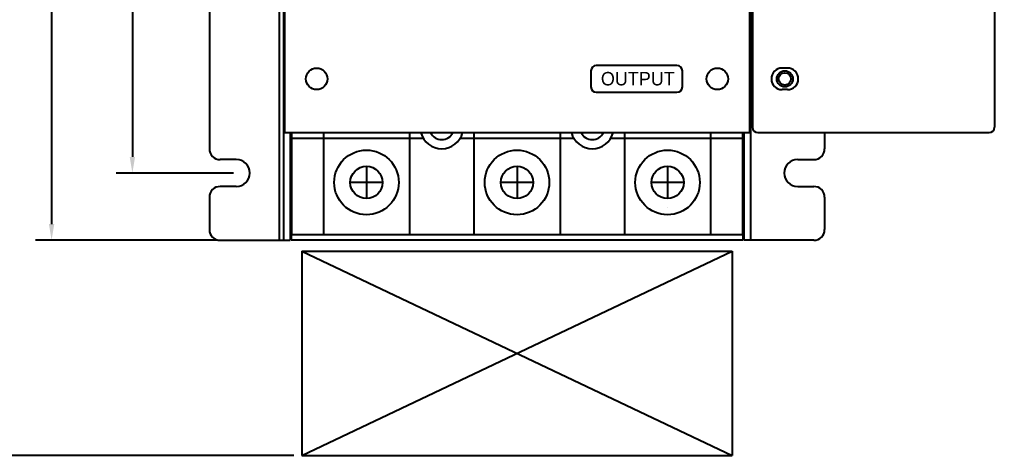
# Model space of a CAD drawing. Header units: millimetres. Extents: x 509 to 2635, y 363 to 1089.
# Drawn here: x 1074.7 to 1256, y 545.9 to 627 of the extents above; entities that cross this region are included whole.
import ezdxf

# ---------------------------------------------------------------- set-up
doc = ezdxf.new("R2010")
doc.units = ezdxf.units.MM
doc.dimstyles.new('ISO-25', dxfattribs={"dimtxt": 4.5, "dimasz": 3, "dimexe": 3, "dimexo": 0.5, "dimtad": 1, "dimtxsty": 'Standard', "dimcen": 2.5, "dimclrd": 6, "dimclre": 6, "dimclrt": 1, "dimadec": 0, "dimazin": 0, "dimtfac": 1, "dimtmove": 0, "dimatfit": 3, "dimfxl": 3, "dimarcsym": 0})

# ---------------------------------------------------------------- blocks, each defined once
blk = doc.blocks.new('*D5')
at = {"color": 6, "lineweight": -2, "transparency": 16777216}
for p, q in [((1114.5, 798.44), (1092.68, 798.44)), ((1095.68, 795.44), (1095.68, 601.44)), ((1114.5, 598.44), (1092.68, 598.44))]:
    blk.add_line(p, q, dxfattribs=at)
at = {"color": 6, "transparency": 16777216}
for points in [[(1095.18, 795.44), (1096.18, 795.44), (1095.68, 798.44)], [(1095.18, 601.44), (1096.18, 601.44), (1095.68, 598.44)]]:
    blk.add_solid(points, dxfattribs=at)
at = {"layer": 'Defpoints', "color": 0, "transparency": 16777216}
for p in [(1115, 798.44), (1095.68, 598.44), (1115, 598.44)]:
    blk.add_point(p, dxfattribs=at)
at = {"color": 1, "transparency": 16777216, "insert": (1092.81, 698.44), "char_height": 4.5, "attachment_point": 5, "rotation": 90}
blk.add_mtext('200', dxfattribs=at)
blk = doc.blocks.new('*D6')
at = {"color": 6, "lineweight": -2, "transparency": 16777216}
for p, q in [((1110.5, 810.94), (1061.71, 810.94)), ((1064.71, 807.94), (1064.71, 548.94)), ((1125.7, 545.94), (1061.71, 545.94))]:
    blk.add_line(p, q, dxfattribs=at)
at = {"color": 6, "transparency": 16777216}
for points in [[(1064.21, 807.94), (1065.21, 807.94), (1064.71, 810.94)], [(1064.21, 548.94), (1065.21, 548.94), (1064.71, 545.94)]]:
    blk.add_solid(points, dxfattribs=at)
at = {"layer": 'Defpoints', "color": 0, "transparency": 16777216}
for p in [(1111, 810.94), (1064.71, 545.94), (1126.2, 545.94)]:
    blk.add_point(p, dxfattribs=at)
at = {"color": 1, "transparency": 16777216, "insert": (1061.83, 678.44), "char_height": 4.5, "attachment_point": 5, "rotation": 90}
blk.add_mtext('265', dxfattribs=at)
blk = doc.blocks.new('*D13')
at = {"color": 6, "lineweight": -2, "transparency": 16777216}
for p, q in [((1111.5, 810.94), (1077.65, 810.94)), ((1080.65, 807.94), (1080.65, 588.94)), ((1111.5, 585.94), (1077.65, 585.94))]:
    blk.add_line(p, q, dxfattribs=at)
at = {"color": 6, "transparency": 16777216}
for points in [[(1080.15, 807.94), (1081.15, 807.94), (1080.65, 810.94)], [(1080.15, 588.94), (1081.15, 588.94), (1080.65, 585.94)]]:
    blk.add_solid(points, dxfattribs=at)
at = {"layer": 'Defpoints', "color": 0, "transparency": 16777216}
for p in [(1112, 810.94), (1080.65, 585.94), (1112, 585.94)]:
    blk.add_point(p, dxfattribs=at)
at = {"color": 1, "transparency": 16777216, "insert": (1077.77, 698.44), "char_height": 4.5, "attachment_point": 5, "rotation": 90}
blk.add_mtext('225', dxfattribs=at)

msp = doc.modelspace()

# ---------------------------------------------------------------- linework, layer by layer
for p, q in [((1123.004, 810.939), (1123.004, 585.939)), ((1123.804, 810.939), (1123.804, 585.939)), ((1210.604, 810.939), (1210.604, 585.939)), ((1110.004, 793.939), (1110.004, 602.939)), ((1123.954, 790.939), (1123.954, 605.939)), ((1210.454, 790.939), (1210.454, 605.939)), ((1196.954, 618.436), (1181.95, 618.436)), ((1180.95, 617.436), (1180.95, 614.435)), ((1197.954, 614.435), (1197.954, 617.436)), ((1217.504, 617.939), (1216.504, 617.939)), ((1181.95, 613.435), (1196.954, 613.435)), ((1217.504, 613.939), (1216.504, 613.939)), ((1123.954, 605.939), (1210.454, 605.939)), ((1125.004, 605.939), (1125.004, 585.939)), ((1125.004, 605.939), (1125.004, 585.939)), ((1125.204, 605.939), (1125.204, 585.939)), ((1125.254, 605.939), (1125.254, 586.939)), ((1131.204, 605.939), (1131.204, 586.939)), ((1147.204, 605.939), (1147.204, 586.939)), ((1159.204, 605.939), (1159.204, 586.939)), ((1175.204, 605.939), (1175.204, 586.939)), ((1187.204, 605.939), (1187.204, 586.939)), ((1203.204, 605.939), (1203.204, 586.939)), ((1209.154, 605.939), (1209.154, 586.939)), ((1209.204, 605.939), (1209.204, 585.939)), ((1209.404, 605.939), (1209.404, 585.939)), ((1212.004, 605.939), (1255.004, 605.939)), ((1224.404, 605.939), (1224.404, 602.939)), ((1125.254, 604.939), (1149.74, 604.939)), ((1156.668, 604.939), (1177.74, 604.939)), ((1184.668, 604.939), (1209.154, 604.939)), ((1209.404, 604.939), (1209.404, 585.939)), ((1115.004, 600.939), (1112.004, 600.939)), ((1219.404, 600.939), (1222.404, 600.939)), ((1139.204, 599.689), (1139.204, 593.689)), ((1167.204, 599.689), (1167.204, 593.689)), ((1195.204, 599.689), (1195.204, 593.689)), ((1142.204, 596.689), (1136.204, 596.689)), ((1170.204, 596.689), (1164.204, 596.689)), ((1198.204, 596.689), (1192.204, 596.689)), ((1115.004, 595.939), (1112.004, 595.939)), ((1219.404, 595.939), (1222.404, 595.939)), ((1110.004, 593.939), (1110.004, 587.939)), ((1224.404, 593.939), (1224.404, 587.939)), ((1195.204, 591.939), (1195.204, 591.939)), ((1112.004, 585.939), (1125.004, 585.939)), ((1123.804, 585.939), (1125.004, 585.939)), ((1209.204, 585.939), (1125.204, 585.939)), ((1209.154, 586.939), (1125.254, 586.939)), ((1222.404, 585.939), (1209.404, 585.939))]:
    msp.add_line(p, q)
at = {"ltscale": 10}
for p, q in [((1211.004, 789.939), (1211.004, 606.939)), ((1256.004, 789.939), (1256.004, 606.939))]:
    msp.add_line(p, q, dxfattribs=at)
at = {"color": 2}
for p, q in [((1127.204, 583.939), (1207.204, 583.939)), ((1127.204, 545.939), (1207.204, 583.939)), ((1127.204, 583.939), (1207.204, 545.939)), ((1127.204, 583.939), (1127.204, 545.939)), ((1207.204, 583.939), (1207.204, 545.939)), ((1127.204, 545.939), (1207.204, 545.939))]:
    msp.add_line(p, q, dxfattribs=at)
for centre, radius in [((1129.954, 615.939), 2), ((1204.454, 615.939), 2), ((1217.004, 615.939), 1.5), ((1217.004, 615.939), 1.15), ((1139.204, 596.689), 6), ((1167.204, 596.689), 6), ((1195.204, 596.689), 6), ((1139.204, 596.689), 3), ((1167.204, 596.689), 3), ((1195.204, 596.689), 3)]:
    msp.add_circle(centre, radius)
for centre, radius, start, end in [((1181.95, 617.436), 1, 90, 180), ((1196.954, 617.436), 1, 0, 90), ((1216.504, 615.939), 2, 90, 270), ((1217.504, 615.939), 2, 270, 90), ((1181.95, 614.435), 1, 180, 270), ((1196.954, 614.435), 1, 270, 0), ((1153.204, 606.939), 4, 194.47751, 345.52249), ((1153.204, 606.939), 2.3, 205.77146, 334.22854), ((1181.204, 606.939), 4, 194.47751, 345.52249), ((1181.204, 606.939), 2.3, 205.77146, 334.22854), ((1212.004, 606.939), 1, 180, 270), ((1112.004, 602.939), 2, 180, 270), ((1222.404, 602.939), 2, 270, 0), ((1115.004, 598.439), 2.5, 270, 90), ((1219.404, 598.439), 2.5, 90, 270), ((1112.004, 593.939), 2, 90, 180), ((1222.404, 593.939), 2, 0, 90), ((1112.004, 587.939), 2, 180, 270), ((1222.404, 587.939), 2, 270, 0)]:
    msp.add_arc(centre, radius, start, end)
at = {"ltscale": 10}
msp.add_arc((1255.004, 606.939), 1, 270, 0, dxfattribs=at)

# ---------------------------------------------------------------- texts
at = {"insert": (1182.801, 617.219), "char_height": 2.5, "width": 13.3707, "attachment_point": 1}
msp.add_mtext('{\\f@\uffc8\uffdeﾸￕￅￂﾰﾡﾶ\ufff7ￃﾼ|b0|i0|c129|p18;OUTPUT}', dxfattribs=at)

# ---------------------------------------------------------------- dimensions: what is measured, and where the dimension line sits
for base, p1, p2, picture, middle in [((1064.707, 545.939), (1111.004, 810.939), (1126.204, 545.939), '*D6', (1061.832, 678.439)), ((1080.648, 585.939), (1112.004, 810.939), (1112.004, 585.939), '*D13', (1077.773, 698.439)), ((1095.68, 598.439), (1115.004, 798.439), (1115.004, 598.439), '*D5', (1092.805, 698.439))]:
    dim = msp.add_linear_dim(base=base, p1=p1, p2=p2, angle=90, dimstyle='ISO-25')
    dim.commit()
    dim.dimension.update_dxf_attribs({"geometry": picture, "text_midpoint": middle})

doc.saveas('drawing.dxf')
